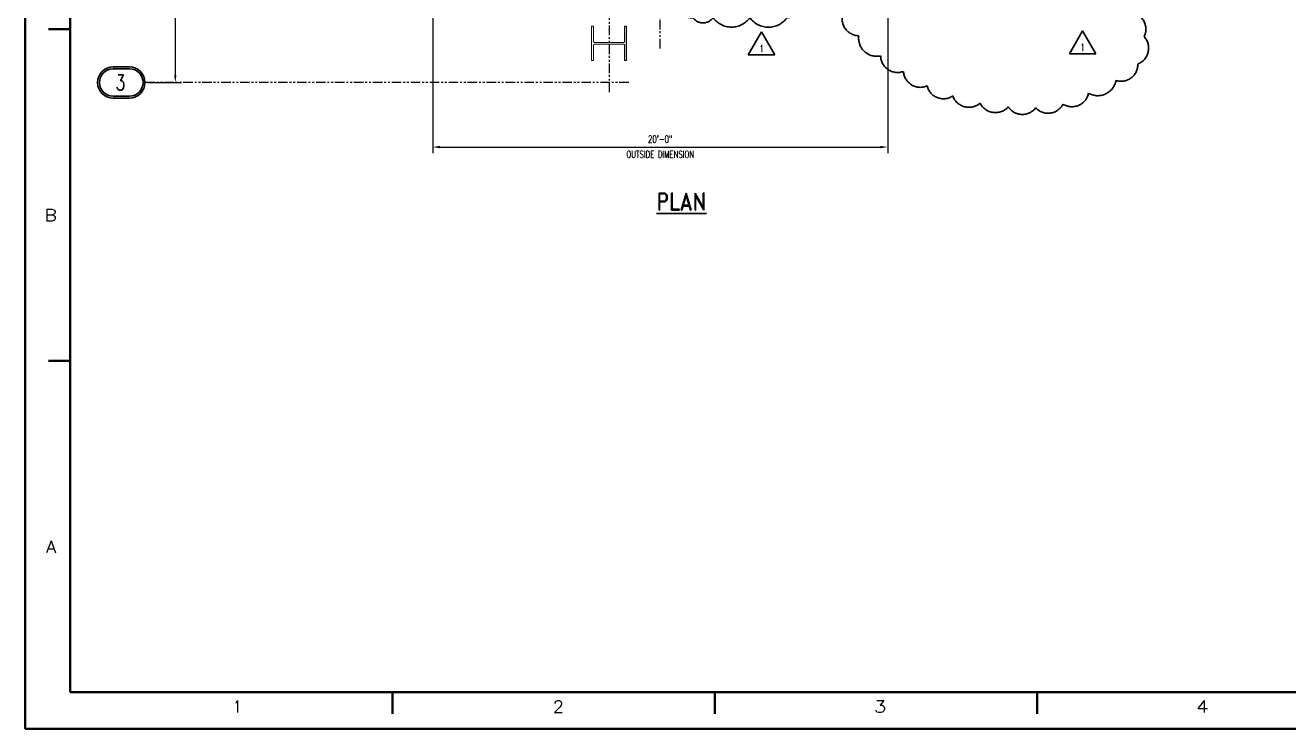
# Model space of a CAD drawing. Header units: inches. Extents: x 0 to 1408, y 0 to 1088.
# Drawn here: x 0 to 667, y 0 to 371 of the extents above; entities that cross this region are included whole.
import ezdxf
from ezdxf.enums import TextEntityAlignment as Align

# ---------------------------------------------------------------- set-up
doc = ezdxf.new("R2010")
doc.units = ezdxf.units.IN
doc.header["$LTSCALE"] = 32
doc.header["$MEASUREMENT"] = 0
doc.linetypes.add('CENTER2', pattern=[1.125, 0.75, -0.125, 0.125, -0.125])
doc.linetypes.add('PHANTOM2', pattern=[1.25, 0.625, -0.125, 0.125, -0.125, 0.125, -0.125])
for name, color, linetype, lineweight in [('AM_6', 140, 'Continuous', 35), ('AM_BOR', 255, 'Continuous', 50), ('Equipment-AM_0', 7, 'Continuous', 50), ('Equipment-AM_11', 92, 'PHANTOM2', 25), ('Equipment-AM_5', 92, 'Continuous', 25), ('Layout-AM_11', 92, 'PHANTOM2', 25)]:
    doc.layers.add(name, color=color, linetype=linetype, lineweight=lineweight)
doc.styles.add('ROMAND', font='romand')
doc.styles.add('simplex', font='simplex.shx', dxfattribs={"width": 0.75})
doc.styles.get("Standard").update_dxf_attribs({"font": 'ROMANS.SHX', "width": 0.7})
doc.dimstyles.new('VALMET_ANSI$0', dxfattribs={"dimscale": 48, "dimtxt": 0.12, "dimasz": 0.12, "dimexe": 0.1, "dimexo": 0.05, "dimgap": 0.06, "dimtad": 1, "dimtoh": 1, "dimdec": 5, "dimzin": 7, "dimdsep": 46, "dimlunit": 4, "dimtxsty": 'Standard', "dimcen": 0, "dimclrd": 256, "dimclre": 256, "dimclrt": 140, "dimadec": 0, "dimazin": 2, "dimtp": 0.1, "dimtm": 0.1, "dimtfac": 0.71, "dimtdec": 5, "dimtofl": 0, "dimtmove": 0, "dimatfit": 3, "dimfxl": 1, "dimfrac": 2, "dimtolj": 1, "dimtzin": 7, "dimlwd": -1, "dimlwe": -1, "dimarcsym": 1})

# ---------------------------------------------------------------- blocks, each defined once
blk = doc.blocks.new('PE_FR_E')
at = {"layer": 'AM_BOR'}
for p, q in [((18.75, 292.91), (9.75, 292.91)), ((18.75, 154.08), (9.75, 154.08)), ((153.75, 15.25), (153.75, 6.25)), ((288.75, 15.25), (288.75, 6.25)), ((423.75, 15.25), (423.75, 6.25))]:
    blk.add_line(p, q, dxfattribs=at)
at = {"layer": 'AM_BOR', "color": 9}
blk.add_lwpolyline([(0, 0), (1117.6, 0), (1117.6, 863.6), (0, 863.6)], close=True, dxfattribs=at)
at = {"layer": 'AM_BOR'}
blk.add_lwpolyline([(18.75, 15.25), (1098.85, 15.25), (1098.85, 848.35), (18.75, 848.35)], close=True, dxfattribs=at)
at = {"layer": 'AM_BOR', "style": 'simplex'}
for s, width, p in [('B', 1.166667, (10.6, 212.5)), ('A', 1.063492, (10.78, 73.67)), ('1', 0.659341, (88.74, 6.75)), ('2', 1.052632, (223.25, 6.75)), ('3', 1.22807, (357.96, 6.75)), ('4', 1.263158, (492.9, 6.75))]:
    blk.add_text(s, height=5, dxfattribs=dict(at, width=width)).set_placement(p, align=Align.CENTER)
at = {"layer": 'AM_BOR', "width": 0.9, "flags": 9}
blk.add_attdef('PENSTYLE', text='', height=1, dxfattribs=at).set_placement((1116.99, 0.33), align=Align.BOTTOM_RIGHT)
blk = doc.blocks.new('ERT')
at = {"layer": 'Equipment-AM_11', "lineweight": 18}
for p, q in [((314.37, 1479.72), (314, 1479.72)), ((314, 1479.72), (314, 1473.7)), ((314.37, 1477.09), (314.37, 1479.72)), ((319.84, 1479.72), (319.84, 1477.09)), ((320.2, 1479.72), (319.84, 1479.72)), ((314.37, 1473.7), (314.37, 1476.33)), ((319.59, 1476.84), (314.62, 1476.84)), ((314.62, 1476.58), (319.59, 1476.58)), ((319.84, 1476.33), (319.84, 1473.7)), ((314, 1473.7), (314.37, 1473.7)), ((319.84, 1473.7), (320.2, 1473.7))]:
    blk.add_line(p, q, dxfattribs=at)
at = {"layer": 'Equipment-AM_11'}
blk.add_line((320.2, 1479.72), (320.2, 1473.7), dxfattribs=at)
at = {"layer": 'Equipment-AM_11', "lineweight": 18}
for centre, start, end in [((314.62, 1477.09), 180, 270), ((314.62, 1476.33), 90, 180), ((319.59, 1477.09), 270, 0), ((319.59, 1476.33), 0, 90)]:
    blk.add_arc(centre, 0.25, start, end, dxfattribs=at)
blk = doc.blocks.new('Column Row Bubble')
at = {"layer": 'AM_6'}
for p, q in [((0.257, 0.515), (0.524, 0.515)), ((0.257, 0.483), (0.524, 0.483)), ((0.257, 0.031), (0.524, 0.031)), ((0.257, 0), (0.524, 0))]:
    blk.add_line(p, q, dxfattribs=at)
for centre, radius, start, end in [((0.257, 0.257), 0.257, 90, 270), ((0.257, 0.257), 0.226, 90, 270), ((0.524, 0.257), 0.257, 270, 90), ((0.524, 0.257), 0.226, 270, 90)]:
    blk.add_arc(centre, radius, start, end, dxfattribs=at)
at = {"layer": 'AM_6', "style": 'ROMAND', "width": 0.75}
blk.add_attdef('X', text='', height=0.25, dxfattribs=at).set_placement((0.379, 0.257), align=Align.MIDDLE)
blk = doc.blocks.new('*D32')
at = {"layer": 'Defpoints', "color": 0, "transparency": 16777216}
for p in [(63.14, 646.84), (63.14, 340.84), (79.14, 340.84)]:
    blk.add_point(p, dxfattribs=at)
at = {"layer": 'Equipment-AM_5', "linetype": 'ByBlock', "transparency": 16777216}
for p, q in [((64.74, 646.84), (82.34, 646.84)), ((79.14, 643), (79.14, 344.68)), ((64.74, 340.84), (82.34, 340.84))]:
    blk.add_line(p, q, dxfattribs=at)
at = {"layer": 'Equipment-AM_5', "transparency": 16777216}
for points in [[(78.5, 643), (79.78, 643), (79.14, 646.84)], [(78.5, 344.68), (79.78, 344.68), (79.14, 340.84)]]:
    blk.add_solid(points, dxfattribs=at)
at = {"layer": 'Equipment-AM_5', "color": 140, "transparency": 16777216, "insert": (74.94, 493.84), "char_height": 3.84, "attachment_point": 5, "rotation": 90}
blk.add_mtext('\\A1;25\'-6"', dxfattribs=at)
blk = doc.blocks.new('*D44')
at = {"layer": 'Defpoints', "color": 0, "transparency": 16777216}
for p in [(214.97, 527.96), (454.97, 527.96), (454.97, 306.8)]:
    blk.add_point(p, dxfattribs=at)
at = {"layer": 'Equipment-AM_5', "linetype": 'ByBlock', "transparency": 16777216}
for p, q in [((214.97, 526.36), (214.97, 303.6)), ((454.97, 526.36), (454.97, 303.6)), ((218.81, 306.8), (451.13, 306.8))]:
    blk.add_line(p, q, dxfattribs=at)
at = {"layer": 'Equipment-AM_5', "transparency": 16777216}
for points in [[(218.81, 307.44), (218.81, 306.16), (214.97, 306.8)], [(451.13, 307.44), (451.13, 306.16), (454.97, 306.8)]]:
    blk.add_solid(points, dxfattribs=at)
at = {"layer": 'Equipment-AM_5', "color": 140, "transparency": 16777216, "char_height": 3.84, "attachment_point": 5}
for s, insert in [('\\A1;20\'-0"', (334.97, 311)), ('\\A1;OUTSIDE DIMENSION', (334.97, 302.96))]:
    blk.add_mtext(s, dxfattribs=dict(at, insert=insert))
blk = doc.blocks.new('Revision Triangle')
at = {"layer": 'AM_6'}
for p, q in [((-0.219, 0), (0, 0.379)), ((0, 0.379), (0.219, 0)), ((-0.219, 0), (0.219, 0))]:
    blk.add_line(p, q, dxfattribs=at)
at = {"layer": 'AM_6', "style": 'simplex', "width": 0.75}
blk.add_attdef('X', text='', height=0.12, dxfattribs=at).set_placement((0, 0.045), align=Align.CENTER)

msp = doc.modelspace()

# ---------------------------------------------------------------- linework, layer by layer
at = {"layer": 'AM_6', "linetype": 'CENTER2'}
msp.add_lwpolyline([(345.115365, 410.200995, 0.52056705), (345.115365, 395.50908, 0.52056705), (345.115365, 382.831386, 0.52056705), (352.176125, 375.079376, 0.52056705), (362.887816, 375.079376, 0.52056705), (382.246317, 375.079376, 0.52056705), (401.8627, 375.079376, 0.52056705), (410.026573, 386.476646, 0.52056705), (410.026573, 401.112103, 0.52056705), (400.624911, 410.200995, 0.52056705), (387.344476, 410.200995, 0.52056705), (373.265372, 410.200995, 0.52056705), (354.788246, 410.200995, 0.52056705)], format="xyb", close=True, dxfattribs=at)
msp.add_lwpolyline([(431.524028, 377.959433, 0.52056705), (439.702283, 365.462896, 0.52056705), (439.702283, 365.462896, 0.52056705), (451.248049, 354.888903, 0.52056705), (451.248049, 354.888903, 0.52056705), (463.274889, 346.718088, 0.52056705), (463.274889, 346.718088, 0.52056705), (475.782802, 339.027913, 0.52056705), (475.782802, 339.027913, 0.52056705), (489.252857, 333.740915, 0.52056705), (489.252857, 333.740915, 0.52056705), (503.685066, 329.895827, 0.52056705), (503.685066, 329.895827, 0.52056705), (518.598348, 327.973283, 0.52056705), (518.598348, 327.973283, 0.52056705), (533.030557, 327.492647, 0.52056705), (533.030557, 327.492647, 0.52056705), (547.46276, 329.415191, 0.52056705), (547.46276, 329.415191, 0.52056705), (560.932821, 335.182825, 0.52056705), (560.932821, 335.182825, 0.52056705), (575.36503, 341.91173, 0.52056705), (575.36503, 341.91173, 0.52056705), (586.910796, 350.563179, 0.52056705), (586.910796, 350.563179, 0.52056705), (590.278313, 364.982259, 0.52056705), (590.278313, 364.982259, 0.52056705), (583.062205, 377.959433, 0.52056705)], format="xyb", dxfattribs=at)
at = {"layer": 'Layout-AM_11', "ltscale": 0.25}
for p, q in [((307.966297, 850.822918), (307.966297, 335.449323)), ((334.966297, 358.853698), (334.966297, 646.837808)), ((318.376229, 340.837808), (63.144364, 340.837808))]:
    msp.add_line(p, q, dxfattribs=at)

# ---------------------------------------------------------------- block references
at = {"layer": 'AM_6', "linetype": 'CENTER2', "xscale": 32, "yscale": 32, "zscale": 32}
for p in [(388.448982, 355.353776), (557.81068, 355.992904)]:
    msp.add_blockref('Revision Triangle', p, dxfattribs=at).add_auto_attribs({'X': '1'})
at = {"layer": 'Equipment-AM_0', "lineweight": 0, "xscale": 1.25984251968512, "yscale": 1.25984251968512, "zscale": 1.25984251968512}
msp.add_blockref('PE_FR_E', (0, 0), dxfattribs=at)
at = {"layer": 'Equipment-AM_0', "xscale": -3, "yscale": 3, "zscale": 3, "rotation": 180}
msp.add_blockref('ERT', (-643.346282, 4791.608375), dxfattribs=at)
at = {"layer": 'Equipment-AM_0', "xscale": 32, "yscale": 32, "zscale": 32}
msp.add_blockref('Column Row Bubble', (38.140985, 332.605208), dxfattribs=at).add_auto_attribs({'X': '3'})

# ---------------------------------------------------------------- texts
at = {"layer": 'AM_6', "style": 'ROMAND', "width": 0.864074}
msp.add_text('%%UPLAN', height=9, dxfattribs=at).set_placement((346.161677, 273.548718), align=Align.CENTER)

# ---------------------------------------------------------------- dimensions: what is measured, and where the dimension line sits
at = {"layer": 'Equipment-AM_5'}
dim = msp.add_linear_dim(base=(79.144365, 340.837808), p1=(63.144364, 646.837808), p2=(63.144364, 340.837808), angle=90, dimstyle='VALMET_ANSI$0', override={"dimscale": 32, "dimpost": ''}, dxfattribs=at)
dim.commit()
dim.dimension.update_dxf_attribs({"geometry": '*D32', "text_midpoint": (74.93865, 493.837808)})
dim = msp.add_linear_dim(base=(454.966297, 306.797023), p1=(214.966297, 527.960182), p2=(454.966297, 527.960182), angle=0, text='<>\\XOUTSIDE DIMENSION', dimstyle='VALMET_ANSI$0', override={"dimscale": 32, "dimpost": ''}, dxfattribs=at)
dim.commit()
dim.dimension.update_dxf_attribs({"geometry": '*D44', "text_midpoint": (334.966297, 306.797023)})

doc.saveas('drawing.dxf')
